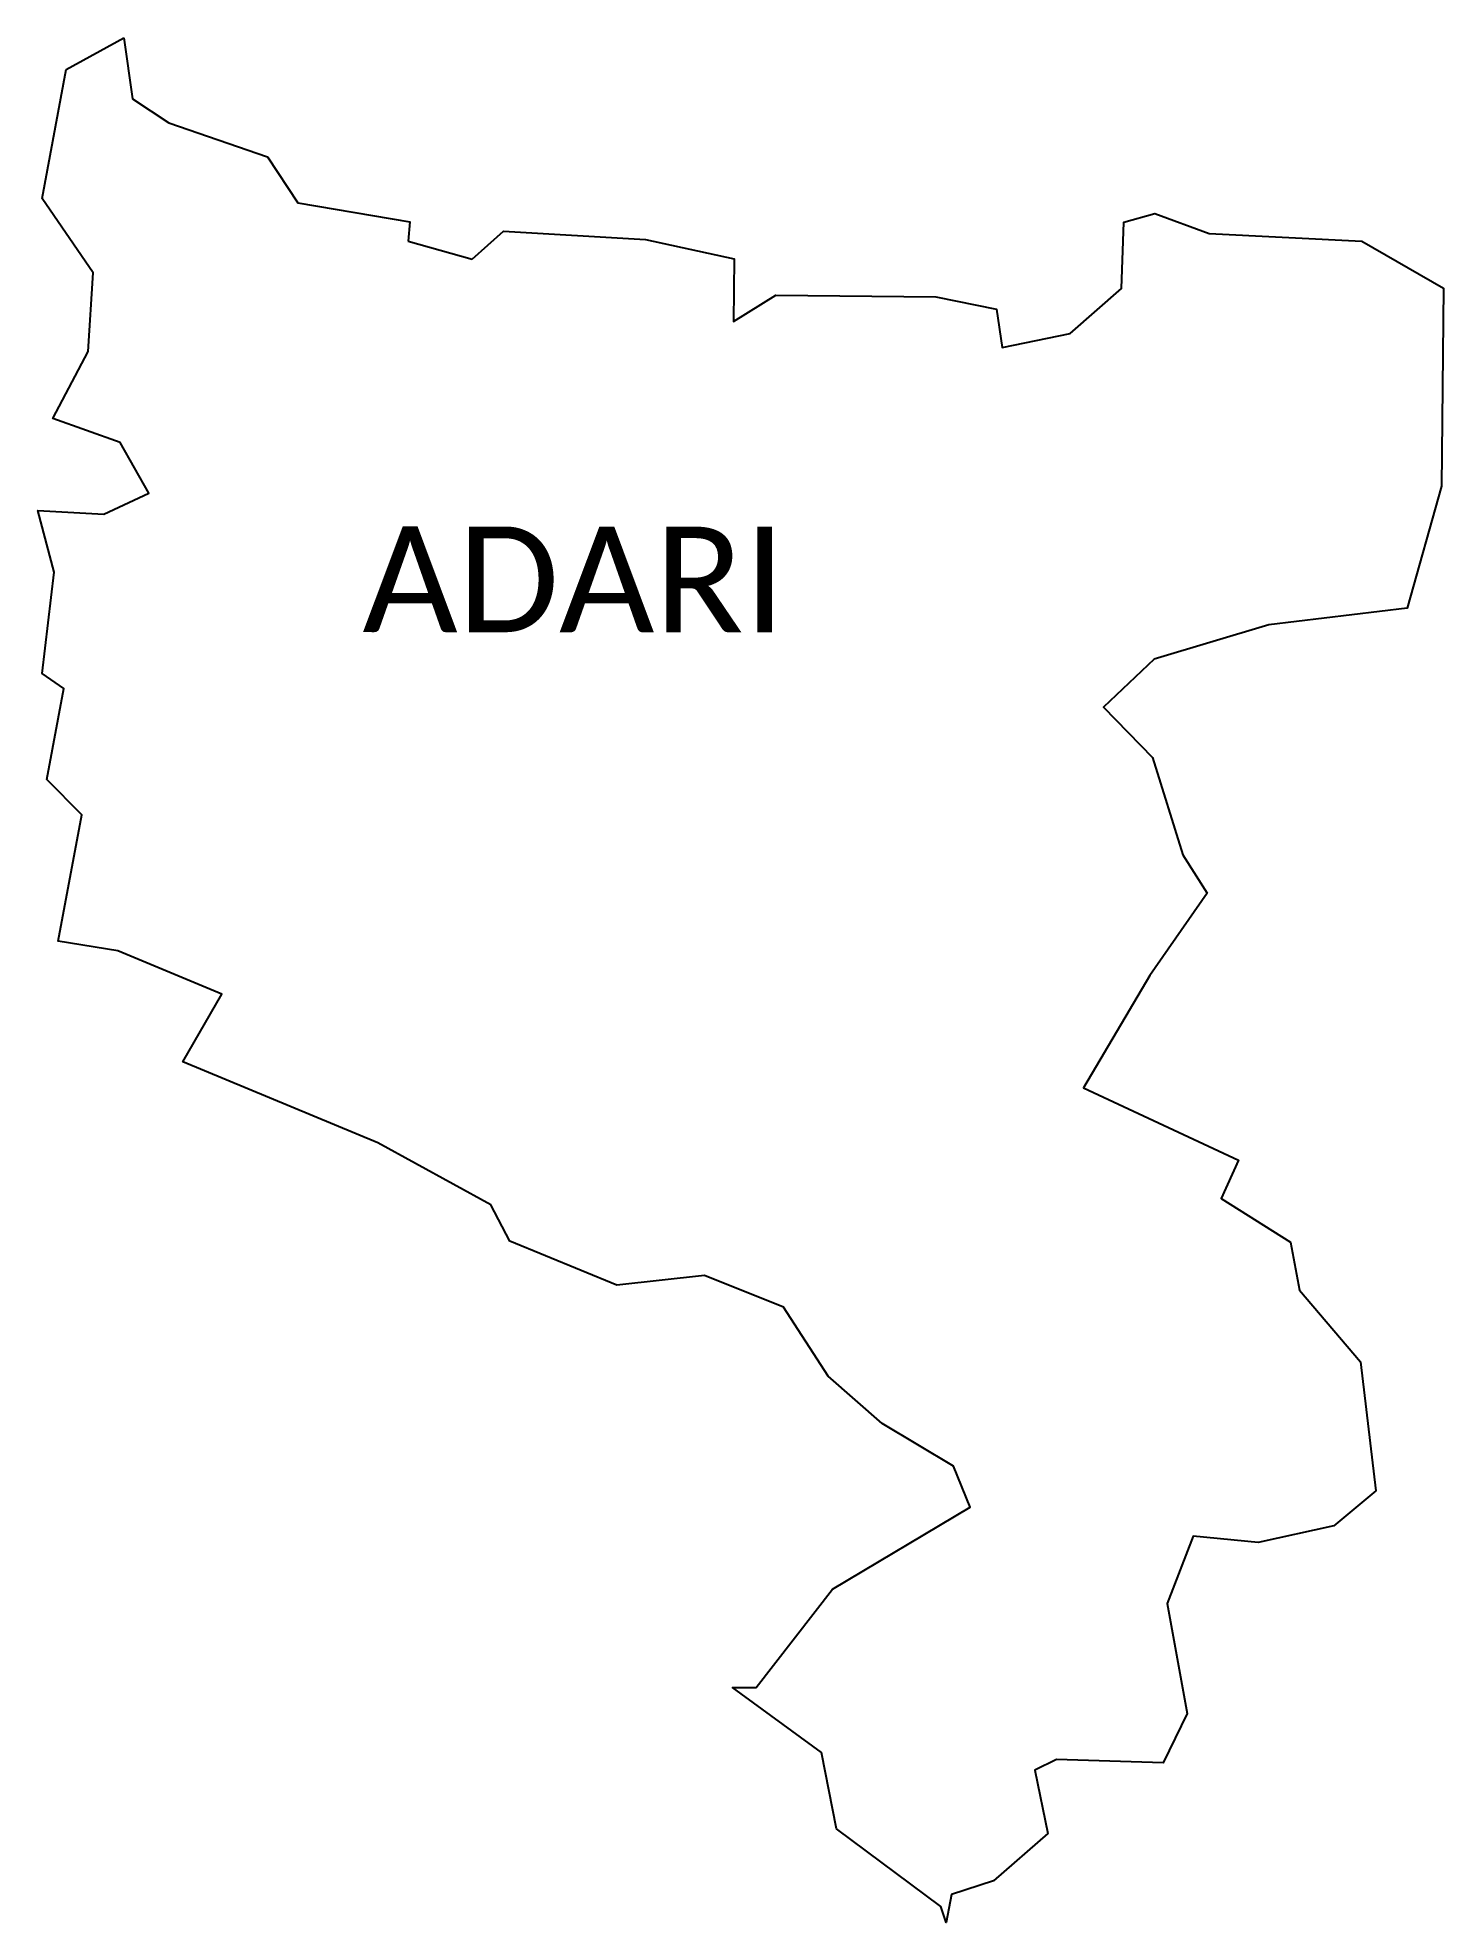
# Model space of a CAD drawing. Header units: metres. Extents: x 354629 to 356020, y 1750334 to 1752197.
import ezdxf

# ---------------------------------------------------------------- set-up
doc = ezdxf.new("R2010")
doc.units = ezdxf.units.M
doc.layers.add('ddddd', color=7, linetype='Continuous')
doc.styles.get("Standard").update_dxf_attribs({"font": 'simplex.shx'})

msp = doc.modelspace()

# ---------------------------------------------------------------- linework, layer by layer
at = {"color": 3, "true_color": 0x00ff00, "flags": 128}
msp.add_lwpolyline([(354995.9, 1751996.1), (355059.1, 1751978.4)], dxfattribs=at)
at = {"layer": 'ddddd', "color": 3, "true_color": 0x00ff00}
for points in [[(355059.1, 1751978.4, 0), (355090.2, 1752006.2, 0), (355230.7, 1751998, 0), (355318.2, 1751978.9, 0), (355317.5, 1751916.9, 0), (355359.4, 1751942.9, 0), (355517.8, 1751941.1, 0), (355577.7, 1751928.9, 0), (355583.3, 1751891, 0), (355650.5, 1751904.8, 0), (355701.4, 1751949.4, 0), (355703.7, 1752014.9, 0), (355734.5, 1752023.7, 0), (355788.1, 1752003.7, 0), (355939.2, 1751996.2, 0), (356019.7, 1751949.9, 0), (356017.8, 1751753.9, 0), (355983.9, 1751633.4, 0), (355847.1, 1751616.8, 0), (355733.6, 1751582.7, 0), (355683.5, 1751535.5, 0), (355732.1, 1751485.6, 0), (355762, 1751389.2, 0), (355786.2, 1751351.5, 0), (355729.4, 1751269.9, 0), (355663.8, 1751158.8, 0), (355817.1, 1751087.3, 0), (355800.1, 1751049.5, 0), (355868.6, 1751006.3, 0), (355877.5, 1750958.9, 0), (355937.7, 1750888.1, 0), (355952.8, 1750760.4, 0), (355911.5, 1750725.6, 0), (355836.7, 1750709.3, 0), (355772.1, 1750715.5, 0), (355746.5, 1750649.1, 0), (355766.3, 1750540, 0), (355742.7, 1750491.2, 0), (355637, 1750494.6, 0), (355615.7, 1750484, 0), (355628.5, 1750421.4, 0), (355574.8, 1750374.5, 0), (355533.2, 1750361.2, 0), (355528.1, 1750333.6, 0), (355522.8, 1750349.3, 0), (355419.5, 1750426.2, 0), (355404.5, 1750501.5, 0), (355316.5, 1750566, 0), (355340.2, 1750565.9, 0), (355415.4, 1750663.1, 0), (355551.8, 1750744.3, 0), (355535.1, 1750784.6, 0), (355464.7, 1750827.1, 0), (355411.2, 1750873.7, 0), (355367.1, 1750942, 0), (355289.1, 1750973.4, 0), (355202.2, 1750963.8, 0), (355096.3, 1751007.3, 0), (355077.7, 1751043.3, 0), (354965.9, 1751104.4, 0), (354773.1, 1751184.6, 0), (354811.7, 1751251.6, 0), (354708.8, 1751294.4, 0), (354649.7, 1751303.9, 0), (354673.2, 1751428.8, 0), (354638.4, 1751464, 0), (354655.3, 1751553.8, 0), (354633.9, 1751568.6, 0), (354645.6, 1751668.8, 0), (354629.4, 1751730, 0), (354694.7, 1751726.3, 0), (354739.2, 1751747, 0), (354711, 1751797.1, 0), (354644.5, 1751820.9, 0), (354679.5, 1751887, 0), (354684.4, 1751964.9, 0), (354633.7, 1752038.6, 0), (354657.7, 1752166, 0), (354714.6, 1752197.5, 0), (354714.6, 1752197.5, 0)], [(354714.6, 1752197.5, 0), (354723.3, 1752137.1, 0), (354759, 1752113.3, 0), (354856.7, 1752079.5, 0), (354886.8, 1752034.3, 0), (354997.6, 1752015.3, 0), (354995.9, 1751996.1, 0)]]:
    msp.add_polyline3d(points, dxfattribs=at)

# ---------------------------------------------------------------- texts
at = {"layer": 'ddddd', "insert": (354950.6, 1751714.1), "char_height": 104.533, "attachment_point": 1, "rotation": 359.9793}
msp.add_mtext_dynamic_manual_height_columns('{\\fCalibri|b0|i0|c0|p34;ADARI}', width=576.521, gutter_width=522.7, heights=[0], dxfattribs=at)

doc.saveas('drawing.dxf')
